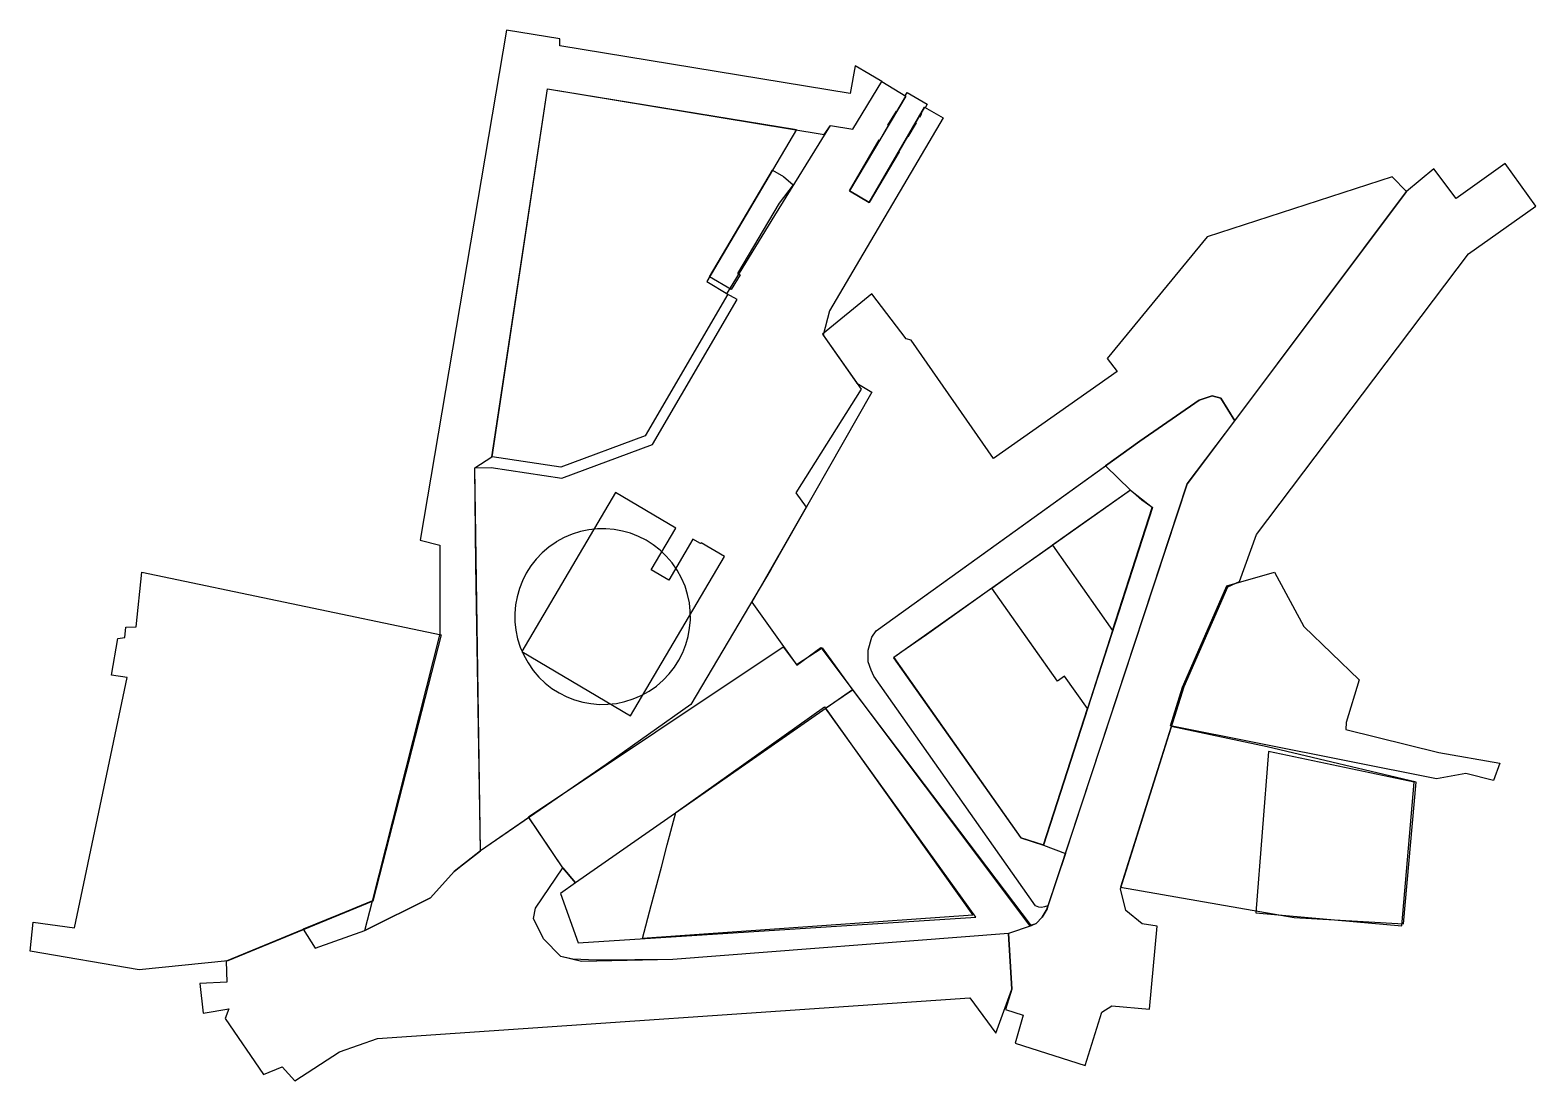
# Model space of a CAD drawing. Header units: metres. Extents: x 1649715 to 1650067, y 8178181 to 8178426.
import ezdxf

# ---------------------------------------------------------------- set-up
doc = ezdxf.new("R2010")
doc.units = ezdxf.units.M
doc.header["$MEASUREMENT"] = 0
doc.linetypes.add('CONTINU', pattern=[2, 1, 1])
for name, color, linetype, true_color in [('COLLEGE', 30, 'CONTINU', 0xff9124), ('EP', 102, 'Continuous', 0x05cc37), ('EP PROV', 43, 'Continuous', 0xf0b847), ('LOT G1', 12, 'Continuous', 0xd10000), ('LOT G2', 152, 'Continuous', 0x0257cf)]:
    doc.layers.add(name, color=color, linetype=linetype, true_color=true_color)
for name, color, linetype in [('Demol', 4, 'Continuous'), ('Gare SGP', 230, 'Continuous'), ('LOT G3', 1, 'Continuous'), ('LOT L1', 172, 'Continuous'), ('RATP', 200, 'Continuous')]:
    doc.layers.add(name, color=color, linetype=linetype)

msp = doc.modelspace()

# ---------------------------------------------------------------- linework, layer by layer
at = {"layer": 'COLLEGE', "flags": 128}
msp.add_lwpolyline([(1649716.094958026, 8178217.792087334), (1649725.730369404, 8178216.477812824), (1649738.026590257, 8178274.894681713), (1649734.388368781, 8178275.418206661), (1649735.868541977, 8178283.952027459), (1649737.502631065, 8178284.22933602), (1649737.749172989, 8178286.632396764), (1649740.154224019, 8178286.72483295), (1649741.481402974, 8178299.465900792), (1649811.295163438, 8178284.852860116), (1649795.377310847, 8178222.702129504), (1649761.49553811, 8178208.761071894), (1649740.840854797, 8178206.605908197), (1649715.365931253, 8178210.981781253)], close=True, dxfattribs=at)
at = {"layer": 'Demol', "linetype": 'ByBlock', "flags": 128}
msp.add_lwpolyline([(1650038.444536194, 8178250.469860266), (1650004.470394793, 8178257.571232284), (1650001.524612884, 8178219.959893372), (1650035.577154853, 8178216.873199437), (1650038.444536194, 8178250.469860266)], dxfattribs=at)
at = {"layer": 'EP', "flags": 128}
for points in [[(1649819.379885482, 8178301.256133657), (1649819.190384812, 8178323.833636156), (1649823.025647243, 8178323.866389138), (1649839.486301506, 8178321.396905825), (1649860.624877928, 8178329.241569272), (1649880.430019078, 8178363.114221644), (1649877.992994749, 8178364.429520295), (1649889.22834089, 8178382.667587245), (1649902.175583601, 8178403.674066782), (1649907.421572943, 8178402.82171098), (1649914.176326024, 8178413.947704894), (1649919.810839881, 8178410.523876168), (1649906.623024834, 8178388.498081407), (1649911.274307506, 8178385.75483158), (1649924.148128812, 8178408.024988646), (1649928.485417743, 8178405.526101126), (1649908.177528698, 8178371.038417154), (1649901.9830573, 8178360.455070555), (1649900.508179436, 8178354.805200525), (1649908.326873491, 8178343.55505497), (1649911.826746359, 8178341.50636636), (1649888.288581208, 8178300.055222361), (1649869.627381864, 8178268.600630037), (1649849.85421747, 8178254.564736587), (1649820.501096703, 8178234.445301574), (1649819.379885482, 8178301.256133657)], [(1650066.875202172, 8178384.869766896), (1650059.734134308, 8178394.87927146), (1650048.232366602, 8178386.64542932), (1650043.07628179, 8178393.602367176), (1650036.66970107, 8178388.344437092), (1649985.443877004, 8178320.078735278), (1649952.909759568, 8178221.539880386), (1649952.783066408, 8178220.907319275), (1649951.588699009, 8178218.906493285), (1649950.258822285, 8178217.479729989), (1649949.020181613, 8178216.912911532), (1649943.762672183, 8178215.102727859), (1649944.503290643, 8178202.091255922), (1649943.090197689, 8178197.402982942), (1649947.220562951, 8178196.074726468), (1649945.293337512, 8178189.535988005), (1649961.669708647, 8178184.336097405), (1649965.518940463, 8178196.735564956), (1649967.856732072, 8178198.246282176), (1649976.674510423, 8178197.463161289), (1649978.43403002, 8178216.805765794), (1649974.94039026, 8178217.38251507), (1649971.178142803, 8178220.452413141), (1649969.918609297, 8178225.583459713), (1649984.804764408, 8178272.743063777), (1649994.945400879, 8178296.047329217), (1649997.69758597, 8178297.273523213), (1650001.680077822, 8178308.211539551), (1650051.158868347, 8178373.783310638)], [(1649996.56436151, 8178334.748056773), (1650036.66970107, 8178388.344437092), (1650033.298229087, 8178391.713088458), (1649990.17020676, 8178377.686843667), (1649966.826545752, 8178349.315648201), (1649969.126669236, 8178346.30797628), (1649940.290992073, 8178325.954298497), (1649921.039005648, 8178353.640784818), (1649919.871740113, 8178353.912560925), (1649911.836390697, 8178364.398732), (1649900.378193588, 8178355.008120064), (1649909.353859879, 8178342.200701663), (1649894.091032287, 8178317.951729725), (1649896.523837074, 8178314.634296761), (1649883.829323592, 8178292.474006299), (1649894.360636924, 8178277.783882814), (1649899.945035087, 8178281.855623133), (1649948.651799536, 8178216.985680727), (1649950.258822285, 8178217.479729989), (1649951.588699009, 8178218.906493285), (1649952.783066408, 8178220.907319275), (1649952.830671423, 8178221.516303606), (1649952.149589776, 8178221.313267986), (1649951.456489042, 8178221.205807371), (1649950.858834005, 8178221.253594873), (1649950.082070993, 8178221.55208297), (1649912.315268865, 8178275.216713645), (1649911.731046927, 8178276.568732384), (1649910.992462193, 8178278.513683755), (1649910.992462193, 8178281.24847678), (1649911.853594489, 8178284.290457677), (1649912.899019466, 8178285.796009086), (1649974.392679404, 8178330.071253146), (1649988.283445632, 8178339.606820507), (1649991.267243114, 8178340.600555506), (1649993.349609006, 8178340.072687396)], [(1649951.901389719, 8178235.732976785), (1649957.036154548, 8178233.793333506), (1649985.443877004, 8178320.078735278), (1649996.56436151, 8178334.748056773), (1649993.349609006, 8178340.072687396), (1649991.267243114, 8178340.600555506), (1649988.283445632, 8178339.606820507), (1649974.392679404, 8178330.071253146), (1649966.375174384, 8178324.298674446), (1649972.256707362, 8178318.595448661), (1649977.342573198, 8178314.516792882)], [(1649966.375174384, 8178324.298674446), (1649972.256707362, 8178318.595448661), (1649916.979358085, 8178279.50565382), (1649946.623261929, 8178237.439597724), (1649951.901389719, 8178235.732976785), (1649957.036154548, 8178233.793333506), (1649952.93493664, 8178221.614644453), (1649952.149589776, 8178221.313267986), (1649951.456489042, 8178221.205807371), (1649950.858834005, 8178221.253594873), (1649950.082070993, 8178221.55208297), (1649912.315268865, 8178275.216713645), (1649911.731046927, 8178276.568732384), (1649910.992462193, 8178278.513683755), (1649910.992462193, 8178281.24847678), (1649911.853594489, 8178284.290457677), (1649912.899019466, 8178285.796009086)], [(1649981.616827869, 8178263.589131544), (1649984.353660712, 8178272.597629034), (1649994.744148895, 8178296.290530834), (1650005.853097022, 8178299.427459657), (1650012.695730096, 8178286.799389372), (1650025.656292014, 8178274.332200412), (1650022.601735321, 8178264.395936821), (1650022.521294254, 8178262.706768583), (1650044.256176793, 8178257.398198883), (1650058.424456654, 8178254.904795359), (1650056.97541551, 8178250.802749925), (1650050.535355084, 8178252.491746828), (1650043.692722011, 8178251.204867569)], [(1649842.697970303, 8178226.939761477), (1649839.717427992, 8178230.459353482), (1649831.711659319, 8178242.369656615), (1649891.159258794, 8178282.019069389), (1649894.254849282, 8178277.898712551), (1649900.25473295, 8178281.792144263), (1649907.335789044, 8178271.965770946)], [(1649839.717427992, 8178230.459353482), (1649842.697970303, 8178226.939761477), (1649839.166057894, 8178224.458557695), (1649843.271956872, 8178212.981548321), (1649936.110327024, 8178218.919715398), (1649901.060625048, 8178267.725871107), (1649907.335789044, 8178271.965770946), (1649949.020181613, 8178216.912911532), (1649943.762672183, 8178215.102727859), (1649865.368622656, 8178209.023022839), (1649847.596070626, 8178208.92651914), (1649842.070826532, 8178209.166546075), (1649839.294858399, 8178209.779948389), (1649835.210982375, 8178213.913746057), (1649832.888122349, 8178218.6209774), (1649833.356505242, 8178221.061215387)], [(1649940.800337144, 8178191.830439599), (1649944.503290643, 8178202.091255922), (1649943.762672183, 8178215.102727859), (1649865.368622656, 8178209.023022839), (1649844.093716264, 8178208.604689704), (1649839.294858399, 8178209.779948389), (1649835.210982375, 8178213.913746057), (1649832.888122349, 8178218.6209774), (1649833.356505242, 8178221.061215387), (1649839.717427992, 8178230.459353482), (1649831.822249201, 8178242.205130375), (1649820.501096703, 8178234.445301574), (1649814.345231233, 8178229.55450833), (1649808.840518245, 8178223.433448485), (1649793.480693807, 8178215.799684348), (1649795.322059941, 8178222.772914789), (1649761.135454095, 8178208.686127986), (1649761.287845015, 8178203.750357321), (1649754.983308747, 8178203.485682903), (1649755.781355927, 8178196.515991148), (1649761.758142348, 8178197.554940027), (1649760.887909995, 8178195.281590388), (1649769.821007328, 8178182.237213594), (1649774.177273092, 8178184.026005455), (1649777.153270868, 8178180.723275934), (1649787.584028235, 8178187.522965277), (1649796.44603411, 8178190.649991705), (1649934.760115269, 8178200.094185655)]]:
    msp.add_lwpolyline(points, close=True, dxfattribs=at)
at = {"layer": 'EP PROV', "flags": 128}
msp.add_lwpolyline([(1649900.733665807, 8178401.610247139), (1649902.175583601, 8178403.674066782), (1649907.421572943, 8178402.82171098), (1649914.176326025, 8178413.947704893), (1649911.179378243, 8178415.768789148), (1649907.964514567, 8178417.611313735), (1649906.77711915, 8178411.15434501), (1649839.042997, 8178422.309182), (1649838.986562284, 8178423.95479723), (1649826.590371022, 8178425.971820296), (1649806.447983561, 8178306.932918516), (1649811.04096204, 8178305.791047305), (1649811.028227635, 8178285.059458559), (1649795.236813412, 8178222.690872791), (1649779.129079962, 8178216.099493367), (1649781.925583782, 8178211.688643902), (1649793.480693807, 8178215.799684348), (1649808.840518245, 8178223.433448485), (1649814.345231233, 8178229.55450833), (1649816.325430216, 8178231.133168598), (1649820.501096703, 8178234.445301574), (1649819.190384812, 8178323.833636156), (1649823.177994798, 8178326.373970783), (1649836.124848027, 8178412.273795888)], close=True, dxfattribs=at)
at = {"layer": 'Gare SGP'}
msp.add_lwpolyline([(1649939.869223649, 8178295.731022727), (1649945.150198887, 8178299.505281469), (1649954.009352617, 8178305.760571152), (1649968.074722736, 8178285.876735253), (1649962.186998287, 8178267.636806078), (1649956.868326575, 8178275.156127719), (1649955.235194556, 8178274.000957948), (1649949.771148074, 8178281.725804529)], close=True, dxfattribs=at)
at = {"layer": 'LOT G1'}
msp.add_lwpolyline([(1649968.074722737, 8178285.876735252), (1649977.330691467, 8178314.551347236), (1649976.989987933, 8178314.770007713), (1649974.899987934, 8178316.300007713), (1649972.222551667, 8178318.564726227), (1649960.174630822, 8178310.113763606), (1649954.009352617, 8178305.760571152)], close=True, dxfattribs=at)
msp.add_lwpolyline([(1649939.871843098, 8178295.727318387), (1649924.651085932, 8178284.864278385), (1649918.657094435, 8178280.670542131), (1649916.9378009, 8178279.468453601), (1649946.583798942, 8178237.565004346), (1649951.913370868, 8178235.80952916), (1649962.186998287, 8178267.636806078), (1649956.868326575, 8178275.156127719), (1649955.235194556, 8178274.000957948), (1649939.871843098, 8178295.727318387)], dxfattribs=at)
at = {"layer": 'LOT G2'}
msp.add_lwpolyline([(1649900.827867648, 8178268.029775853), (1649935.401231515, 8178219.418924042), (1649858.313104348, 8178213.942403559), (1649860.380116033, 8178221.686217613), (1649862.746959781, 8178230.634278019), (1649864.115734206, 8178235.804099468), (1649866.101185393, 8178243.332700814)], close=True, dxfattribs=at)
at = {"layer": 'LOT G3', "flags": 128}
msp.add_lwpolyline([(1649839.220299158, 8178323.964789631), (1649823.231732796, 8178326.363448714), (1649836.120403641, 8178412.274519049), (1649894.292617528, 8178402.809136139), (1649873.340710887, 8178367.284395001), (1649878.271851146, 8178364.376089774), (1649858.917595163, 8178331.274584525)], close=True, dxfattribs=at)
at = {"layer": 'LOT L1', "linetype": 'ByBlock', "flags": 128}
msp.add_lwpolyline([(1650035.936311352, 8178217.356622798), (1650038.952159115, 8178250.451433164), (1650004.152277028, 8178258.678193596), (1649981.725025681, 8178263.431478594), (1649969.872554355, 8178225.897895707), (1650010.416429034, 8178218.848405558)], close=True, dxfattribs=at)
at = {"layer": 'RATP', "flags": 128}
for points in [[(1649911.274307506, 8178385.75483158), (1649906.623024821, 8178388.498081385), (1649913.599118178, 8178400.326308569), (1649913.749290609, 8178400.237739344), (1649915.777540256, 8178403.685265843), (1649915.629866632, 8178403.772361313), (1649917.579025651, 8178407.077233311), (1649917.726699281, 8178406.99013784), (1649919.810839882, 8178410.523876166), (1649919.664410238, 8178410.610237957), (1649920.136841289, 8178411.411262475), (1649924.789782535, 8178408.666518668), (1649924.317577178, 8178407.865876817), (1649924.165571504, 8178407.955527257), (1649923.323728618, 8178406.476063111), (1649923.452755436, 8178406.39996522), (1649922.963219914, 8178405.57009541), (1649922.834017284, 8178405.64629699), (1649922.104223347, 8178404.40834632), (1649922.233080121, 8178404.332348719), (1649920.28364932, 8178401.027637015), (1649920.154446688, 8178401.103838591), (1649918.123978301, 8178397.661103511), (1649918.252897806, 8178397.585068914)], [(1649911.274307506, 8178385.75483158), (1649906.623024821, 8178388.498081385), (1649913.599118178, 8178400.326308569), (1649913.749290609, 8178400.237739344), (1649915.777540256, 8178403.685265843), (1649915.629866632, 8178403.772361313), (1649917.579025651, 8178407.077233311), (1649917.726699281, 8178406.99013784), (1649919.810839882, 8178410.523876166), (1649919.664410238, 8178410.610237957), (1649920.136841289, 8178411.411262475), (1649924.789782535, 8178408.666518668), (1649924.317577178, 8178407.865876817), (1649924.165571504, 8178407.955527257), (1649923.323728618, 8178406.476063111), (1649923.452755436, 8178406.39996522), (1649922.963219914, 8178405.57009541), (1649922.834017284, 8178405.64629699), (1649922.104223347, 8178404.40834632), (1649922.233080121, 8178404.332348719), (1649920.28364932, 8178401.027637015), (1649920.154446688, 8178401.103838591), (1649918.123978301, 8178397.661103511), (1649918.252897806, 8178397.585068914)], [(1649888.690232117, 8178393.306304739), (1649891.248366443, 8178391.79728228), (1649893.492082196, 8178389.893221703), (1649890.188600129, 8178385.572399303), (1649880.529288091, 8178369.197680993), (1649881.08913961, 8178368.867429174), (1649879.05682069, 8178365.422189008), (1649874.000930755, 8178368.404617016)]]:
    msp.add_lwpolyline(points, close=True, dxfattribs=at)
at = {"layer": 'RATP'}
msp.add_lwpolyline([(1649830.142543366, 8178280.910637708), (1649855.535303172, 8178265.934406617), (1649877.463600177, 8178303.114654131), (1649872.01111269, 8178306.33044136), (1649871.891704004, 8178306.127979466), (1649870.096664921, 8178307.186679292), (1649864.446263201, 8178297.606350986), (1649860.381671041, 8178300.003580432), (1649866.133615963, 8178309.756218125), (1649852.053042477, 8178318.060708225)], close=True, dxfattribs=at)
msp.add_lwpolyline([(1649838.17328022, 8178306.496573052, 5075.780768620539), (1649838.186996654, 8178306.505108173, 0.0001970140251492)], format="xyb", close=True, dxfattribs=at)

doc.saveas('drawing.dxf')
